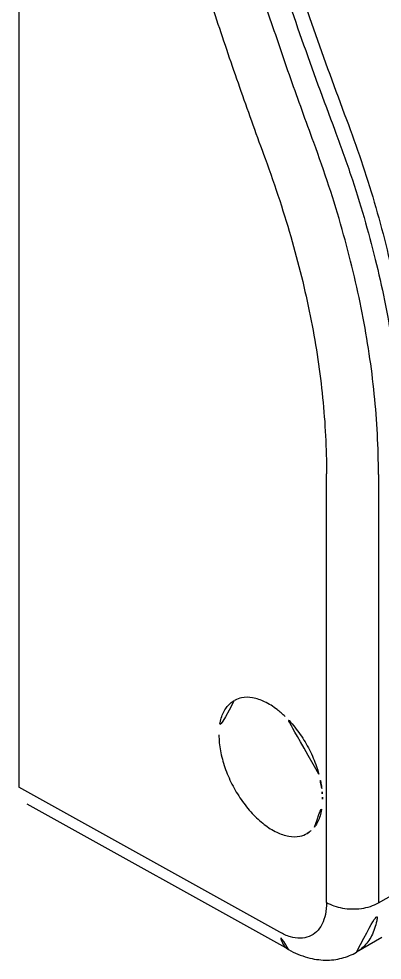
# Model space of a CAD drawing. Extents: x 16296660632 to 16296668616, y -37409619871 to -37409616241.
# Drawn here: x 16296667935.2 to 16296668076, y -37409617450.4 to -37409617085.4 of the extents above; entities that cross this region are included whole.
import ezdxf

# ---------------------------------------------------------------- set-up
doc = ezdxf.new("R2010")
doc.units = 0
doc.header["$LTSCALE"] = 10
doc.header["$MEASUREMENT"] = 0
doc.layers.get('0').update_dxf_attribs({"linetype": 'CONTINUOUS'})

msp = doc.modelspace()

# ---------------------------------------------------------------- linework, layer by layer
at = {"linetype": 'Continuous'}
for p, q in [((16296667935.15217, -37409616863.345192), (16296667935.15217, -37409617383.331146)), ((16296668062.12599, -37409617124.374001), (16296668062.125959, -37409617124.37394)), ((16296668054.407391, -37409617427.998802), (16296668054.407391, -37409617261.815697)), ((16296668074.545839, -37409617262.019203), (16296668074.545839, -37409617428.194633)), ((16296668036.294241, -37409617439.608917), (16296667935.15217, -37409617383.331146)), ((16296668039.731779, -37409617446.333344), (16296667938.355659, -37409617389.925331)), ((16296668074.545839, -37409617428.194633), (16296668084.311991, -37409617422.556259)), ((16296668075.847481, -37409617441.648628), (16296668066.05237, -37409617447.303703))]:
    msp.add_line(p, q, dxfattribs=at)
for points, start_tangent, end_tangent in [([(16296668026.05649, -37409617018.243393), (16296668037.03595, -37409617053.090561), (16296668049.347799, -37409617089.316902), (16296668062.12599, -37409617124.374008)], (0.2898487794, -0.9570724555), (0.3523877452, -0.9358540896)), ([(16296668021.746161, -37409617023.017906), (16296668032.789921, -37409617058.062553), (16296668044.753981, -37409617093.277107), (16296668057.62496, -37409617128.613457)], (0.289793808, -0.9570891018), (0.3523037353, -0.9358857185)), ([(16296668049.438931, -37409617133.339722), (16296668040.547239, -37409617108.584122), (16296668032.096781, -37409617083.898643), (16296668024.09186, -37409617059.299461)], (-0.3450128229, 0.9385979714), (-0.3021276142, 0.9532674886)), ([(16296668003.885389, -37409617061.310173), (16296668012.329651, -37409617087.38633), (16296668021.236309, -37409617113.471184), (16296668030.59897, -37409617139.545982)], (0.3004614767, -0.953793951), (0.3452615056, -0.9385065225)), ([(16296668062.125971, -37409617124.37394), (16296668072.898439, -37409617156.473083), (16296668081.072639, -37409617189.445541), (16296668085.97086, -37409617221.538879), (16296668087.58387, -37409617251.073013)], (0.3523882226, -0.9358539099), (0.0050144278, -0.9999874277)), ([(16296668057.62496, -37409617128.613457), (16296668063.731859, -37409617145.765358), (16296668068.934231, -37409617162.41938), (16296668073.299669, -37409617178.661713), (16296668076.87285, -37409617194.594391), (16296668079.67765, -37409617210.299339), (16296668081.722469, -37409617225.854103), (16296668083.00136, -37409617241.353271), (16296668083.483509, -37409617256.859154)], (0.3532709591, -0.935521047), (0.004562876, -0.99998959)), ([(16296668074.545839, -37409617262.018707), (16296668074.12466, -37409617246.498268), (16296668072.92695, -37409617230.90654), (16296668070.963711, -37409617215.254807), (16296668068.240511, -37409617199.444138), (16296668064.750099, -37409617183.402199), (16296668060.467819, -37409617167.041641), (16296668055.35071, -37409617150.264648), (16296668049.438881, -37409617133.339577)], (-0.001502971, 0.9999988705), (-0.3478007985, 0.9375684533)), ([(16296668030.59897, -37409617139.545982), (16296668036.256491, -37409617155.851151), (16296668041.10392, -37409617171.766098), (16296668045.16358, -37409617187.300873), (16296668048.46237, -37409617202.490013), (16296668051.035749, -37409617217.462646), (16296668052.895729, -37409617232.33448), (16296668054.02622, -37409617247.120613), (16296668054.407391, -37409617261.815712)], (0.345188701, -0.9385333029), (0.0000068827, -1)), ([(16296668018.58103, -37409617349.752121), (16296668017.82192, -37409617350.238823), (16296668015.034981, -37409617353.29866), (16296668013.293209, -37409617357.676521), (16296668012.70429, -37409617363.085373)], (-0.8676140691, -0.4972381995), (0, -1)), ([(16296668018.946989, -37409617349.5532), (16296668018.58103, -37409617349.752121)], (-0.8890785241, -0.4577547137), (-0.8676140691, -0.4972381996)), ([(16296668038.39925, -37409617355.953407), (16296668035.23921, -37409617353.215233), (16296668030.423401, -37409617350.215073), (16296668025.738819, -37409617348.671532), (16296668021.45253, -37409617348.67823), (16296668018.946989, -37409617349.5532)], (-0.7225072927, 0.6913632995), (-0.8890785242, -0.4577547136)), ([(16296668051.435511, -37409617378.26973), (16296668050.527309, -37409617375.336357), (16296668047.781469, -37409617368.880333), (16296668044.192381, -37409617362.848091), (16296668039.92388, -37409617357.511917), (16296668038.39925, -37409617355.953407)], (-0.2637441534, 0.9645926713), (-0.7180068401, 0.6960360461)), ([(16296668012.70429, -37409617363.085373), (16296668013.28874, -37409617369.199051), (16296668015.00704, -37409617375.677406), (16296668017.75289, -37409617382.133423), (16296668021.34197, -37409617388.165657), (16296668025.610479, -37409617393.501823), (16296668030.295151, -37409617397.798531), (16296668035.11096, -37409617400.798683), (16296668039.79554, -37409617402.342232), (16296668044.08182, -37409617402.335533), (16296668046.953329, -37409617401.261627)], (0, -1), (0.8676140691, 0.4972381995)), ([(16296668052.567699, -37409617383.892952), (16296668052.245621, -37409617381.814697), (16296668051.435511, -37409617378.26973)], (-0.1251929717, 0.9921324104), (-0.2314300155, 0.9728515549)), ([(16296668052.76379, -37409617385.93084), (16296668052.567699, -37409617383.892952)], (-0.0652058024, 0.9978718371), (-0.1251929717, 0.9921324104)), ([(16296668052.830059, -37409617387.928383), (16296668052.76379, -37409617385.93084)], (0, 1), (-0.0652058024, 0.9978718371)), ([(16296668049.68667, -37409617398.879204), (16296668050.49938, -37409617397.715088), (16296668052.24115, -37409617393.337227), (16296668052.830059, -37409617387.928383)], (0.6222958593, 0.7827821303), (0, 1)), ([(16296668046.953329, -37409617401.261627), (16296668047.71244, -37409617400.77494), (16296668049.68667, -37409617398.879204)], (0.8676140691, 0.4972381995), (0.6222958593, 0.7827821303)), ([(16296668054.407391, -37409617427.998787), (16296668053.95492, -37409617432.656029), (16296668052.62776, -37409617436.523453), (16296668050.495701, -37409617439.429741), (16296668047.658541, -37409617441.250137), (16296668044.243299, -37409617441.903183), (16296668040.400459, -37409617441.352966), (16296668036.294241, -37409617439.608917)], (-0.0002549983, -0.9999999675), (-0.8736812584, 0.4864987756)), ([(16296668054.407391, -37409617427.992203), (16296668057.28894, -37409617429.3564), (16296668060.563601, -37409617430.21122), (16296668064.173809, -37409617430.557953), (16296668067.908079, -37409617430.340141), (16296668071.451111, -37409617429.543556), (16296668074.545839, -37409617428.195198)], (0.8502343002, -0.5264044402), (0.8660303138, 0.4999914955)), ([(16296668066.04796, -37409617447.302223), (16296668068.61854, -37409617445.382797), (16296668071.85923, -37409617440.983871), (16296668073.86628, -37409617435.163597), (16296668074.54582, -37409617428.195198)], (0.8653814328, 0.5011137354), (0.0000861998, 0.9999999963)), ([(16296668039.73027, -37409617446.332481), (16296668038.00403, -37409617444.843567), (16296668036.809521, -37409617442.556351), (16296668036.299891, -37409617439.612068)], (-0.8733689898, 0.4870591418), (-0.0425554176, 0.9990941079)), ([(16296668039.73065, -37409617446.331787), (16296668047.074869, -37409617449.381126), (16296668053.98053, -37409617450.389671), (16296668060.33008, -37409617449.639816), (16296668066.04347, -37409617447.308922)], (0.8737199353, -0.4864293111), (0.866152399, 0.4997799733))]:
    msp.add_spline(points, degree=3, dxfattribs=dict(at, start_tangent=start_tangent, end_tangent=end_tangent))

doc.saveas('drawing.dxf')
